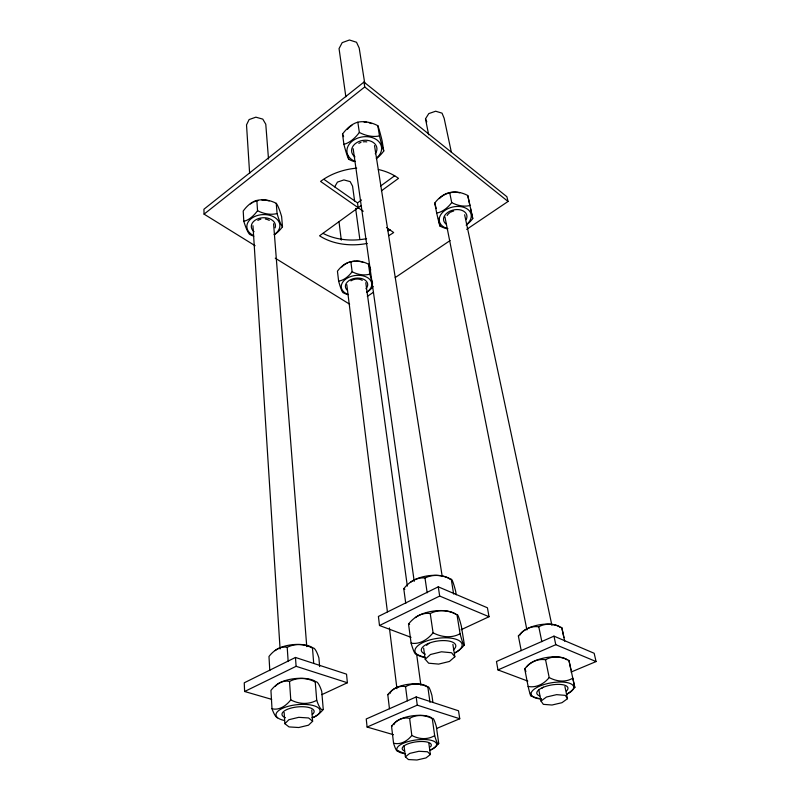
<?xml version="1.0" encoding="UTF-8"?>
<svg xmlns="http://www.w3.org/2000/svg" width="800" height="800" viewBox="0 0 800 800"><rect width="100%" height="100%" fill="white"/><g stroke="black" fill="none" stroke-linecap="round" stroke-linejoin="round"><path stroke-width="1.2" d="M334.68 186.83L337.46 182.1L343.89 179.93L350.16 181.61L352.56 186.12L354.6 200.98M428.65 134.77L425.49 118.84L428.79 113.59L435.66 111.22L442.03 113.15L444.13 118.21L451.4 152.43M284.87 723.7L288.87 719.71L298.74 717.33L308.61 717.97L312.62 721.25L308.51 725.19L298.77 727.52L289.01 726.92L284.87 723.7L284.15 712.49M425.21 659.25L430.48 654.5L441.45 651.79L451.57 652.75L454.83 656.77L449.45 661.46L438.66 664.1L428.65 663.2L425.21 659.25L423.64 648.12M466.66 229.38L508.05 201.46L506.89 196.73L363.96 82.07L203.92 209.24L204.07 214.14L255.07 245.7M405.4 756.83L409.72 753.4L418.9 751.28L427.48 751.76L430.38 754.52L425.98 757.93L416.92 760L408.42 759.56L405.4 756.83L404.02 745.68M204.07 214.14L364.73 86.97L363.96 82.07M541.02 701.05L546.47 697.02L556.58 694.65L565.31 695.36L567.49 698.71L561.95 702.7L552 705.02L543.35 704.35L541.02 701.05L538.83 690.02M358.18 207.71L357.51 202.9L361.53 199.97M380.62 186.02L394.69 175.75M361.2 205.51L319.56 235.8A54.06 38.1 -7.9 0 0 367.25 243.42M381.38 190.84L398.52 178.37A54.06 38.1 -7.9 0 0 378.35 169.5M367.32 296.4L373.53 292.21M395.26 277.55L450.1 240.55M321.87 694.63L347.38 682.75L346.53 674.16L295.46 657.46L244.24 682.8L244.62 691.5L271.67 699.35M461.07 629.75L489.03 616.72L487.43 607.79L438.26 586.83L378.41 616.43L379.49 625.5L411.05 637.34M244.62 691.5L296.1 666.31L347.38 682.75M379.49 625.5L439.68 596.05L489.03 616.72M436.71 728.43L459.75 718.76L458.52 710.79L416.17 696.94L366.24 718.97L367.1 727.05L393.44 734.69M571.08 672.05L596.08 661.56L594.16 653.27L553.97 636.14L496.47 661.51L497.97 669.92L527.8 681.1M367.1 727.05L417.27 705.15L459.75 718.76M497.97 669.92L555.78 644.68L596.08 661.56M275.26 258.19L349.65 304.2M363.25 211.26L320.57 181.42A54.06 38.1 -7.9 0 1 356.7 168.16M386.57 227.57L393.67 232.53A54.06 38.1 -7.9 0 1 388.8 235.6M324.07 179.41L357.51 202.9M364.73 86.97L508.05 201.46M528.13 686.45L524.72 668.77A28.11 22.32 -76.4 0 1 545.56 659.79A28.72 22.43 49.3 0 1 568.95 660.46L574.8 687.48L572.79 678.13A28.14 21.92 47.5 0 1 549.2 677.57A27.55 21.79 -74.1 0 1 528.13 686.45A27.67 0.92 78.3 0 0 530.87 695.58A27.38 21.67 48.5 0 0 541.23 698.82M425.49 118.84L426.79 121.85M436.68 213.06L434.75 203.06A20.76 12.73 -53.6 0 1 449.68 192.61A20.6 13.15 27.2 0 1 467.76 195.49L469.93 205.46A20.38 12.87 26.9 0 1 451.73 202.61A20.56 12.44 -53.3 0 1 436.68 213.06A20.28 0.54 77.6 0 0 439.93 226.04A19.96 12.9 26.9 0 0 447.41 228.83M470.59 208.64L472.76 218.58A20.19 12.55 -53.1 0 1 466.14 225.1M521.21 650.62L518.38 635.99A27.43 21.68 -73.6 0 1 538.79 626.82A28.01 21.8 47.1 0 1 561.82 627.7L564.72 641.21M563.93 637.6L561.82 627.7M570.98 669.98L568.95 660.46M467.76 195.49L472.76 218.58M464.64 214.75L551.91 625.38M564.89 686.49L567.49 698.71M553.97 636.14L555.78 644.68M449.68 192.61L451.73 202.61M538.79 626.82L541.84 641.69M545.56 659.79L549.2 677.57M444.94 216.89L526.91 629.96M438.43 218.3L439.93 226.04M530.42 693.25L530.87 695.58M376.36 158.61A21.74 11.99 -54.1 0 0 383.78 151.01L382.11 140.81A22.35 1.3 77.2 0 0 377.82 125.68A22.3 13.89 23.5 0 0 357.83 122.19A22.4 12.09 -54.6 0 0 342.52 134.06L343.9 144.32A22.08 1.91 76.8 0 0 348.68 159.25A21.56 13.61 23.1 0 0 354.2 161.59M456.23 594.79L455.63 591.17A30.16 2.32 78.7 0 0 451.27 579.36A30.29 24.83 41 0 0 425 578.03A30.29 21.68 -70.2 0 0 403.77 588.71L405.75 603.41M454.57 652.99A29.65 21.85 -71.4 0 0 464.4 644.87L461.33 626.03A30.96 2.4 78.9 0 0 456.98 614.66A31.05 25.7 44 0 0 430.24 613.56A31.08 22.42 -72.3 0 0 408.53 624.04L411.11 643.14A30.18 3.5 79.2 0 0 416.34 654.04A29.52 24.67 42.5 0 0 423.81 656.95M377.82 125.68L379.47 135.91A22.15 1.27 77.1 0 0 383.78 151.01M451.27 579.36L453.64 594.05M456.98 614.66L460.07 633.74A30.3 2.34 78.7 0 0 464.4 644.87M364.82 83.85L359.2 48.04L356.52 42.26L349.46 40L342.2 42.64L339.05 48.59L345.85 96.8M374.52 145.59L442.22 576.51M452.89 644.42L454.83 656.77M438.26 586.83L439.68 596.05M357.83 122.19L359.34 132.45A22.16 11.8 -54.4 0 1 343.9 144.32M425 578.03L427.18 592.81M430.24 613.56L433.07 632.79A30.43 21.81 -70.6 0 1 411.11 643.14M432.92 702.41L431.93 695.45A25.97 2.84 79.6 0 0 427.86 687.13A25.83 22.13 49.5 0 0 405.55 686.68A26.08 18.47 -75.8 0 0 387.79 694.66L389.46 708.74M430.03 750.13A25.63 18.56 -77 0 0 438.73 743.37L436.35 726.61A26.61 2.91 79.8 0 0 432.29 718.65A26.45 22.72 53 0 0 409.63 718.39A26.72 18.96 -77.5 0 0 391.54 726.19L393.55 743.17A25.99 3.65 80.2 0 0 398.25 750.77A25.3 21.93 51.6 0 0 403.5 752.91M353.18 148.71L414.22 581.37M347.76 294.61A18.96 13.33 24.3 0 1 342.9 292.6A19.16 2.24 77.2 0 1 338.62 281.12L337.44 271.19A19.51 11.52 -57.8 0 1 350.86 261.8A19.54 13.63 24.7 0 1 368.47 264.19L369.86 274.1A19.21 1.74 77.4 0 0 372.61 283.22M427.86 687.13L430 702.38M432.29 718.65L434.67 735.62A26.08 2.85 79.7 0 0 438.73 743.37M355.62 208.41L359.85 239.37M365.79 282.71L407.32 586.11M416.64 654.22L420.88 685.18M428.85 743.38L430.38 754.52M348.22 155.85L348.68 159.25M416.17 696.94L417.27 705.15M350.86 261.8L352.14 271.74A19.32 11.28 -57.4 0 1 338.62 281.12M405.55 686.68L407.37 700.84M409.63 718.39L411.83 735.46A26.19 18.56 -76.1 0 1 393.55 743.17M338.98 221.52L341.29 240.11M346.82 284.72L387.41 611.85M389.41 627.96L396.95 688.68M274.36 234.73A20.36 10.81 -57.7 0 0 282.49 226.79L281.63 216.62A20.96 3.23 76.6 0 0 276.25 203.34A21.15 14.4 20.2 0 0 256.85 200.45A20.96 10.86 -58.1 0 0 243.21 211.03L243.8 221.26A20.71 3.72 76.2 0 0 249.63 234.36A20.49 14.06 19.8 0 0 253.8 236.19M319.64 666.58L318.9 657.86A28.15 5.47 80.6 0 0 312.48 648.08A27.78 25.13 38.9 0 0 287.21 647.32A28.62 18.2 -72.7 0 0 268.98 656.48L269.8 670.61M311.91 717.79A28.06 18.41 -73.7 0 0 323.25 709.42L321.73 691.35A28.87 5.63 80.9 0 0 315.24 681.99A28.4 25.97 44.3 0 0 289.52 681.45A29.36 18.74 -74.1 0 0 270.94 690.41L272 708.72A28.18 6.46 81.2 0 0 277.51 717.9M276.25 203.34L277.08 213.55A20.77 3.16 76.5 0 0 282.49 226.79M312.48 648.08L313.72 663.38M315.24 681.99L316.73 700.29A28.28 5.5 80.7 0 0 323.25 709.42M268.51 159.06L265.78 124.23L262.79 119.12L255.87 117.17L249.11 119.57L246.52 124.88L249.63 173.44M273.58 223.74L306.76 646.62M311.74 710.05L312.62 721.25M295.46 657.46L296.1 666.31M256.85 200.45L257.55 210.69A20.74 10.61 -57.8 0 1 243.8 221.26M287.21 647.32L288.17 661.53M289.52 681.45L290.77 699.87A28.75 18.3 -73 0 1 272 708.72M252.97 225.72L280.08 649M390.05 229.65A53.88 38.15 -7.9 0 1 388.05 230.84M366.58 238.65A53.88 38.15 -7.9 0 1 323.06 233.37M342.52 134.06A22.28 1.96 76.9 0 1 343.61 136.67M347.5 129.26A17.26 12.98 -8.8 0 1 351.89 125.35M364.08 122.08A17.26 12.98 -8.8 0 1 366.65 122.29M369.14 122.81A17.26 12.98 -8.8 0 1 371.38 123.58M354.97 156.89A12.76 9.47 -8.8 0 1 354.73 144.14A12.76 9.47 -8.8 0 1 371.64 141.52A12.76 9.47 -8.8 0 1 375.27 153.75M358.84 143.38A9.1 6.76 -8.8 0 1 360.98 142.39M363.26 141.85A9.1 6.76 -8.8 0 1 366.82 141.89M355.04 161.37A17.45 12.95 -8.8 0 1 350.32 142.9A17.45 12.95 -8.8 0 1 375.67 139.12A17.45 12.95 -8.8 0 1 376.38 158.19M379.47 135.91A22.05 13.56 23.3 0 1 359.34 132.45M408.53 624.04A30.83 3.59 79.4 0 1 409.59 624.4M415.33 617.57A23.47 9.91 -8.3 0 1 436.64 610.73A23.47 9.91 -8.3 0 1 455.78 614.34M425.36 654.15A17.41 7.03 -8.3 0 1 426.02 644.61A17.41 7.03 -8.3 0 1 448.96 641.06A17.41 7.03 -8.3 0 1 453.38 649.81M426.62 645.36A12.42 5.04 -8.3 0 1 429.14 643.35M425.08 657.51A23.81 9.62 -8.3 0 1 420.05 644.11A23.81 9.62 -8.3 0 1 454.38 638.79A23.81 9.62 -8.3 0 1 454.99 652.88M460.07 633.74A30.42 24.99 41.5 0 1 433.07 632.79M403.77 588.71A30.04 3.48 79.2 0 1 404.84 589.29M410.44 582.35A23.02 10.27 -8.3 0 1 431.31 575.44A23.02 10.27 -8.3 0 1 450.13 579.32M434.75 203.06A20.47 0.55 77.6 0 1 436.2 208.49M439.38 198.61A16.09 11.15 -12.7 0 1 459.71 192.82M446.18 224.16A11.88 8.12 -12.6 0 1 446.37 213.54A11.88 8.12 -12.6 0 1 461.3 210.14A11.88 8.12 -12.6 0 1 466.16 219.61M447.16 215.54A8.48 5.8 -12.6 0 1 449.7 212.76M450.58 212.22A8.48 5.8 -12.6 0 1 453.67 211.05M447.9 228.68A16.25 11.1 -12.6 0 1 441.8 213.25A16.25 11.1 -12.6 0 1 465.33 207.91A16.25 11.1 -12.6 0 1 466.61 224.44M524.72 668.77A28.25 0.94 78.3 0 1 525.88 671.66M526.8 666.76A21.33 8.09 -10 0 1 546.14 657.59A21.33 8.09 -10 0 1 567.08 659.86M539.73 695.93A15.8 5.72 -9.9 0 1 541.28 688.23A15.8 5.72 -9.9 0 1 561.32 684.52A15.8 5.72 -9.9 0 1 566.48 690.97M541.8 688.33A11.27 4.1 -9.9 0 1 543.34 687.17M541.1 699.01A21.61 7.83 -9.9 0 1 535.4 688.35A21.61 7.83 -9.9 0 1 566.79 682.54A21.61 7.83 -9.9 0 1 566.75 694.26M574.78 687.43A26.92 21.72 -75.2 0 1 566.6 694.12M518.38 635.99A27.55 0.92 78.3 0 1 518.69 636.24M520.13 634.95A20.96 8.41 -10.2 0 1 538.52 624.98A20.96 8.41 -10.2 0 1 560.03 627.33M250.4 203.97A16.37 11.54 -2.7 0 1 252.58 202.55M253.74 201.97A16.37 11.54 -2.7 0 1 258.29 200.5M261.95 200.05A16.37 11.54 -2.7 0 1 269.19 200.94M254.05 231.73A12.09 8.41 -2.9 0 1 260.73 218A12.09 8.41 -2.9 0 1 275.11 227.87M257.85 220.41A8.63 6.01 -2.9 0 1 260.86 219.23M265.35 219.04A8.63 6.01 -2.9 0 1 269.28 220.44M253.19 235.41A16.54 11.5 -2.9 0 1 251.03 218.75A16.54 11.5 -2.9 0 1 275.13 217.69A16.54 11.5 -2.9 0 1 274.2 234.49M277.08 213.55A20.93 14.08 20.1 0 1 257.55 210.69M275.42 686.22A21.83 8.47 -5.7 0 1 293.88 678.72A21.83 8.47 -5.7 0 1 315.14 681.22M285.41 717.71A16.18 6 -5.8 0 1 286.39 709.75A16.18 6 -5.8 0 1 307.41 707.17A16.18 6 -5.8 0 1 312.36 714.41M284.55 720.52A22.13 8.2 -5.8 0 1 281.55 708.8A22.13 8.2 -5.8 0 1 313.72 705.68A22.13 8.2 -5.8 0 1 312.43 717.82M316.73 700.29A27.88 25.29 39.8 0 1 290.77 699.87M275.14 650.6A21.44 8.8 -5.5 0 1 293.73 644.57A21.44 8.8 -5.5 0 1 312.4 647.56M341.82 266.98A15.2 10.06 -7.3 0 1 347.57 262.95M348.57 262.55A15.2 10.06 -7.3 0 1 355.27 261.21M356.38 261.19A15.2 10.06 -7.3 0 1 362.82 262.24M368.47 264.19A19.4 1.78 77.4 0 1 370.75 270.08M347.5 290.44A11.22 7.32 -7.4 0 1 348.92 280.66A11.22 7.32 -7.4 0 1 363.68 279.28A11.22 7.32 -7.4 0 1 365.96 288.73M350.95 280.85A8.01 5.23 -7.4 0 1 362.26 280.3M348.49 294.57A15.34 10.01 -7.4 0 1 344.35 280.26A15.34 10.01 -7.4 0 1 366.81 277.22A15.34 10.01 -7.4 0 1 366.85 292.08M373.13 286.53A18.99 11.4 -57.3 0 1 366.8 292.35M369.86 274.1A19.34 13.34 24.4 0 1 352.14 271.74M391.54 726.19A26.51 3.73 80.4 0 1 392.52 725.94M393.99 724.64A19.81 7.06 -7.7 0 1 409.97 716.22A19.81 7.06 -7.7 0 1 431.44 717.71M404.63 751.04A14.67 4.99 -7.7 0 1 415.02 742.02A14.67 4.99 -7.7 0 1 430.42 746.91M405.61 753.79A20.06 6.83 -7.7 0 1 401.18 744.32A20.06 6.83 -7.7 0 1 430.36 740.14A20.06 6.83 -7.7 0 1 430.11 750.28M434.67 735.62A25.94 22.24 50.1 0 1 411.83 735.46M387.79 694.66A25.88 3.64 80.2 0 1 388.78 694.58M390.22 693.33A19.49 7.36 -7.6 0 1 405.9 684.69A19.49 7.36 -7.6 0 1 427.05 686.41"/></g></svg>
